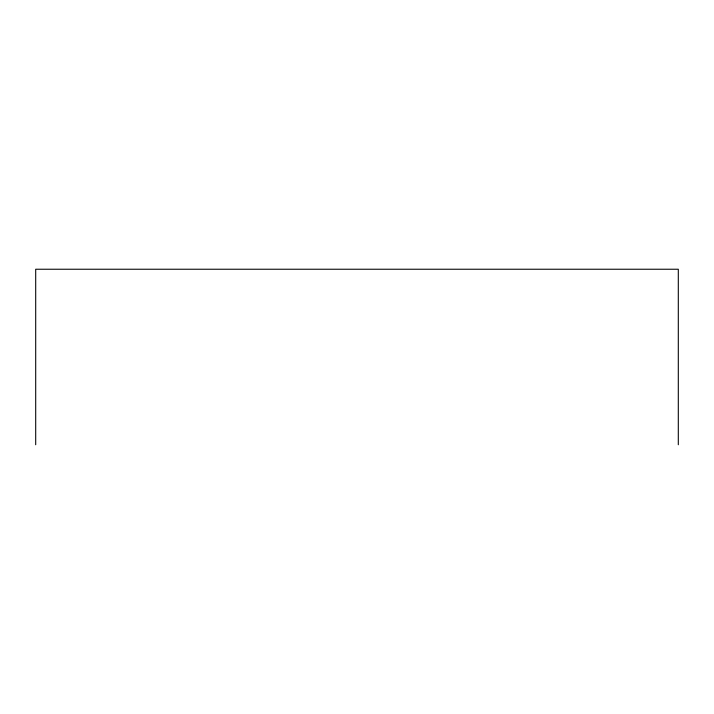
<?xml version="1.0" encoding="UTF-8"?>
<svg xmlns="http://www.w3.org/2000/svg" width="714" height="714" viewBox="0 0 714 714"><rect width="100%" height="100%" fill="white"/><g stroke="black" fill="none" stroke-linecap="round" stroke-linejoin="round"><path stroke-width="1.07" d="M678.3 444.76L678.3 269.24L35.7 269.24L35.7 444.76"/></g></svg>
